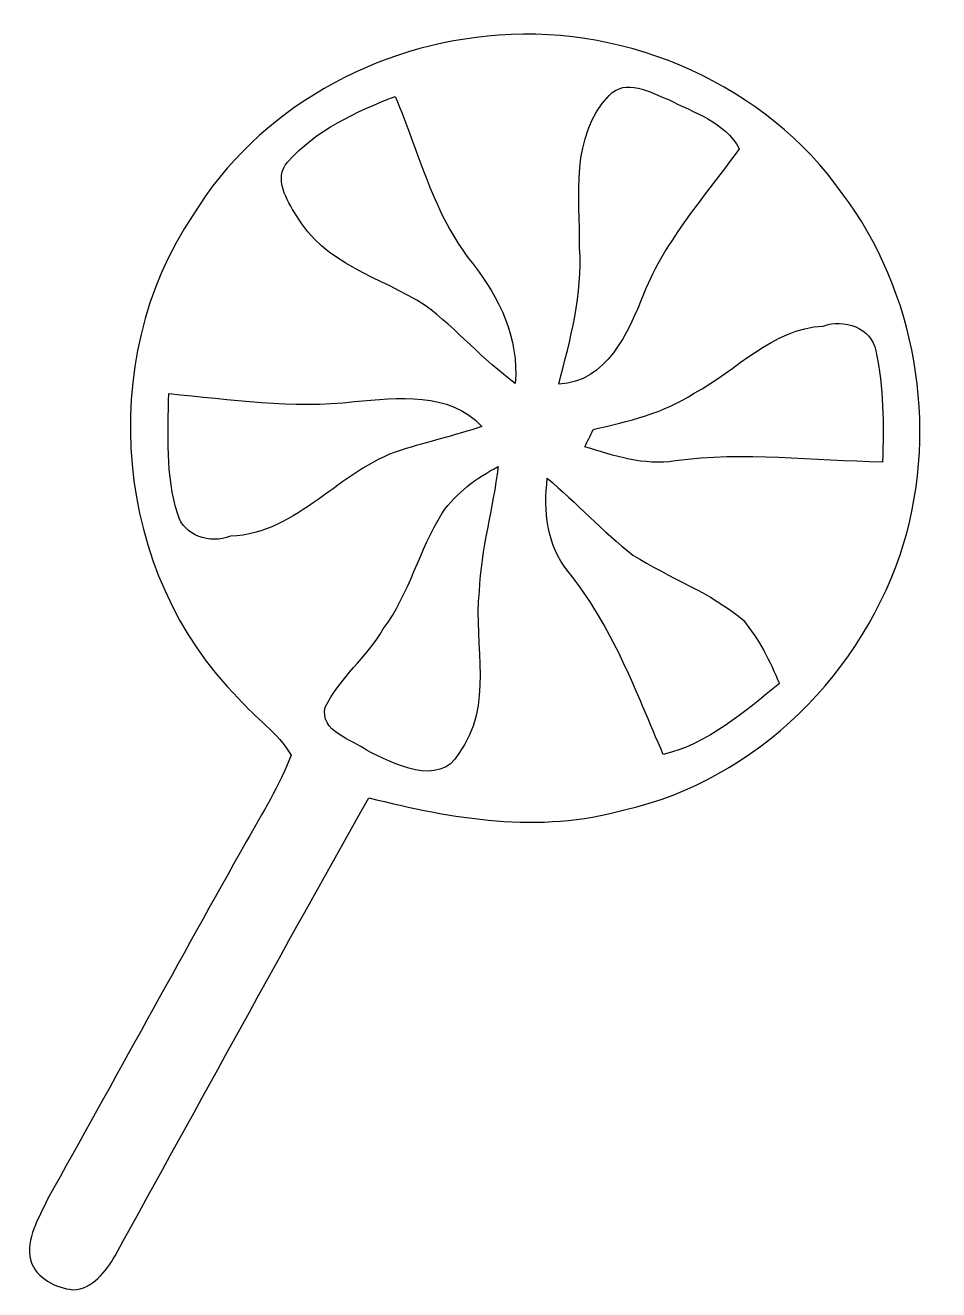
# Model space of a CAD drawing. Header units: centimetres. Extents: x -2.85 to 3.05, y -1.67 to 6.5.
import ezdxf

# ---------------------------------------------------------------- set-up
doc = ezdxf.new("R2010")
doc.units = ezdxf.units.CM
doc.header["$MEASUREMENT"] = 0
doc.layers.add('Camada 1', color=7, linetype='Continuous')

msp = doc.modelspace()

# ---------------------------------------------------------------- linework, layer by layer
at = {"layer": 'Camada 1', "color": 17}
for points, knots in [([(-1.76304, 5.27671), (-1.34782, 5.95899), (-0.5777, 6.3862), (0.21252, 6.43735), (0.21252, 6.43735), (1.05848, 6.50191), (1.93831, 6.11174), (2.43043, 5.41536), (2.43043, 5.41536), (2.90704, 4.7793), (3.05309, 3.9164), (2.82872, 3.15581), (2.82872, 3.15581), (2.57331, 2.32432), (1.8808, 1.62441), (1.02355, 1.43108), (1.02355, 1.43108), (0.4764, 1.27445), (-0.09052, 1.37323), (-0.6285, 1.5094), (-0.6285, 1.5094), (-1.18131, 0.52586), (-1.72353, -0.46369), (-2.26751, -1.45182), (-2.26751, -1.45182), (-2.32713, -1.55201), (-2.41215, -1.66666), (-2.53985, -1.67054), (-2.53985, -1.67054), (-2.65204, -1.6596), (-2.77516, -1.59681), (-2.8122, -1.48321), (-2.8122, -1.48321), (-2.84748, -1.33611), (-2.75999, -1.21087), (-2.7039, -1.08528), (-2.7039, -1.08528), (-2.27315, -0.31552), (-1.85123, 0.45883), (-1.41837, 1.22753), (-1.41837, 1.22753), (-1.31642, 1.40956), (-1.2053, 1.58842), (-1.13051, 1.78457), (-1.13051, 1.78457), (-1.21482, 1.92956), (-1.36087, 2.02551), (-1.46953, 2.15004), (-1.46953, 2.15004), (-2.27492, 2.95614), (-2.40121, 4.33409), (-1.76304, 5.27671), (-1.76304, 5.27671), (-1.76304, 5.27671), (-1.76304, 5.27671), (-1.76304, 5.27671)], [0, 0, 0, 0, 0.0666667, 0.0666667, 0.0666667, 0.0666667, 0.1333333, 0.1333333, 0.1333333, 0.1333333, 0.2, 0.2, 0.2, 0.2, 0.2666667, 0.2666667, 0.2666667, 0.2666667, 0.3333333, 0.3333333, 0.3333333, 0.3333333, 0.4, 0.4, 0.4, 0.4, 0.4666667, 0.4666667, 0.4666667, 0.4666667, 0.5333333, 0.5333333, 0.5333333, 0.5333333, 0.6, 0.6, 0.6, 0.6, 0.6666667, 0.6666667, 0.6666667, 0.6666667, 0.7333333, 0.7333333, 0.7333333, 0.7333333, 0.8, 0.8, 0.8, 0.8, 0.8666667, 0.8666667, 0.8666667, 0.8666667, 1, 1, 1, 1]), ([(0.92337, 6.04718), (0.67219, 5.78154), (0.73428, 5.39736), (0.73357, 5.06469), (0.73357, 5.06469), (0.75262, 4.76378), (0.6743, 4.47132), (0.59846, 4.1831), (0.59846, 4.1831), (0.90961, 4.19545), (1.04613, 4.51542), (1.14879, 4.76836), (1.14879, 4.76836), (1.28743, 5.12043), (1.54884, 5.40019), (1.76404, 5.70428), (1.76404, 5.70428), (1.67443, 5.8782), (1.46805, 5.93711), (1.30684, 6.02178), (1.30684, 6.02178), (1.19183, 6.06658), (1.03026, 6.16395), (0.92337, 6.04718), (0.92337, 6.04718), (0.92337, 6.04718), (0.92337, 6.04718), (0.92337, 6.04718)], [0, 0, 0, 0, 0.125, 0.125, 0.125, 0.125, 0.25, 0.25, 0.25, 0.25, 0.375, 0.375, 0.375, 0.375, 0.5, 0.5, 0.5, 0.5, 0.625, 0.625, 0.625, 0.625, 0.75, 0.75, 0.75, 0.75, 1, 1, 1, 1]), ([(-1.15308, 5.6182), (-1.24516, 5.51237), (-1.15697, 5.36949), (-1.09699, 5.2746), (-1.09699, 5.2746), (-0.92237, 4.95992), (-0.54701, 4.87314), (-0.26444, 4.69146), (-0.26444, 4.69146), (-0.05806, 4.538), (0.1088, 4.33832), (0.318, 4.18769), (0.318, 4.18769), (0.34128, 4.47873), (0.21675, 4.74049), (0.04142, 4.96345), (0.04142, 4.96345), (-0.2147, 5.27813), (-0.30077, 5.67818), (-0.45776, 6.04224), (-0.45776, 6.04224), (-0.71211, 5.94417), (-0.96788, 5.82528), (-1.15308, 5.6182), (-1.15308, 5.6182), (-1.15308, 5.6182), (-1.15308, 5.6182), (-1.15308, 5.6182)], [0, 0, 0, 0, 0.125, 0.125, 0.125, 0.125, 0.25, 0.25, 0.25, 0.25, 0.375, 0.375, 0.375, 0.375, 0.5, 0.5, 0.5, 0.5, 0.625, 0.625, 0.625, 0.625, 0.75, 0.75, 0.75, 0.75, 1, 1, 1, 1]), ([(2.30731, 4.55775), (1.97535, 4.54188), (1.75028, 4.27024), (1.4737, 4.12419), (1.4737, 4.12419), (1.27755, 3.99366), (1.04578, 3.94321), (0.82071, 3.88889), (0.82071, 3.88889), (0.80307, 3.85184), (0.78508, 3.81445), (0.76779, 3.77706), (0.76779, 3.77706), (0.95582, 3.71955), (1.14985, 3.65429), (1.34987, 3.68604), (1.34987, 3.68604), (1.79473, 3.74919), (2.24346, 3.68569), (2.68972, 3.67898), (2.68972, 3.67898), (2.69854, 3.91852), (2.69819, 4.16158), (2.64704, 4.39689), (2.64704, 4.39689), (2.62234, 4.54576), (2.43784, 4.6082), (2.30731, 4.55775), (2.30731, 4.55775), (2.30731, 4.55775), (2.30731, 4.55775), (2.30731, 4.55775)], [0, 0, 0, 0, 0.1111111, 0.1111111, 0.1111111, 0.1111111, 0.2222222, 0.2222222, 0.2222222, 0.2222222, 0.3333333, 0.3333333, 0.3333333, 0.3333333, 0.4444444, 0.4444444, 0.4444444, 0.4444444, 0.5555556, 0.5555556, 0.5555556, 0.5555556, 0.6666667, 0.6666667, 0.6666667, 0.6666667, 0.7777778, 0.7777778, 0.7777778, 0.7777778, 1, 1, 1, 1]), ([(-1.92038, 4.12101), (-1.92637, 3.86102), (-1.94119, 3.59291), (-1.86287, 3.34138), (-1.86287, 3.34138), (-1.82089, 3.20168), (-1.65615, 3.14805), (-1.52209, 3.19921), (-1.52209, 3.19921), (-1.07865, 3.21861), (-0.82041, 3.63101), (-0.42036, 3.75554), (-0.42036, 3.75554), (-0.2475, 3.81022), (-0.07041, 3.84973), (0.10069, 3.9097), (0.10069, 3.9097), (-0.10675, 4.13583), (-0.44365, 4.09491), (-0.72093, 4.06951), (-0.72093, 4.06951), (-1.12239, 4.02224), (-1.52174, 4.08538), (-1.92038, 4.12101), (-1.92038, 4.12101), (-1.92038, 4.12101), (-1.92038, 4.12101), (-1.92038, 4.12101)], [0, 0, 0, 0, 0.125, 0.125, 0.125, 0.125, 0.25, 0.25, 0.25, 0.25, 0.375, 0.375, 0.375, 0.375, 0.5, 0.5, 0.5, 0.5, 0.625, 0.625, 0.625, 0.625, 0.75, 0.75, 0.75, 0.75, 1, 1, 1, 1]), ([(-0.15366, 3.34949), (-0.3036, 3.11136), (-0.36533, 2.82773), (-0.53502, 2.60019), (-0.53502, 2.60019), (-0.64085, 2.41816), (-0.81548, 2.28375), (-0.90967, 2.09501), (-0.90967, 2.09501), (-0.94847, 1.93732), (-0.7354, 1.88511), (-0.63838, 1.81455), (-0.63838, 1.81455), (-0.47363, 1.73236), (-0.1713, 1.57255), (-0.04677, 1.79586), (-0.04677, 1.79586), (0.18253, 2.10559), (0.04601, 2.49224), (0.08375, 2.84325), (0.08375, 2.84325), (0.09434, 3.11666), (0.17618, 3.37948), (0.20617, 3.65041), (0.20617, 3.65041), (0.06859, 3.57491), (-0.06476, 3.48213), (-0.15366, 3.34949), (-0.15366, 3.34949), (-0.15366, 3.34949), (-0.15366, 3.34949), (-0.15366, 3.34949)], [0, 0, 0, 0, 0.1111111, 0.1111111, 0.1111111, 0.1111111, 0.2222222, 0.2222222, 0.2222222, 0.2222222, 0.3333333, 0.3333333, 0.3333333, 0.3333333, 0.4444444, 0.4444444, 0.4444444, 0.4444444, 0.5555556, 0.5555556, 0.5555556, 0.5555556, 0.6666667, 0.6666667, 0.6666667, 0.6666667, 0.7777778, 0.7777778, 0.7777778, 0.7777778, 1, 1, 1, 1]), ([(0.65808, 2.97272), (0.94312, 2.62347), (1.09658, 2.19696), (1.27367, 1.78845), (1.27367, 1.78845), (1.56577, 1.85936), (1.79543, 2.06432), (2.02403, 2.24706), (2.02403, 2.24706), (1.96371, 2.3924), (1.89104, 2.53493), (1.7912, 2.65734), (1.7912, 2.65734), (1.57777, 2.83761), (1.31072, 2.93004), (1.07718, 3.0775), (1.07718, 3.0775), (0.88244, 3.23096), (0.71346, 3.41405), (0.52473, 3.57421), (0.52473, 3.57421), (0.49968, 3.36466), (0.5212, 3.14206), (0.65808, 2.97272)], [0, 0, 0, 0, 0.1428571, 0.1428571, 0.1428571, 0.1428571, 0.2857143, 0.2857143, 0.2857143, 0.2857143, 0.4285714, 0.4285714, 0.4285714, 0.4285714, 0.5714286, 0.5714286, 0.5714286, 0.5714286, 0.7142857, 0.7142857, 0.7142857, 0.7142857, 1, 1, 1, 1])]:
    msp.add_open_spline(points, degree=3, knots=knots, dxfattribs=at)

doc.saveas('drawing.dxf')
